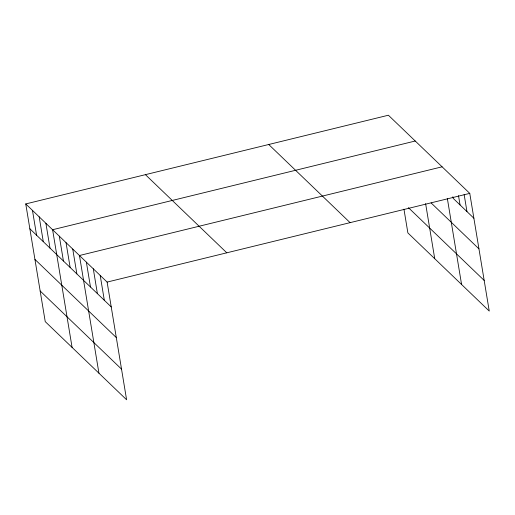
<?xml version="1.0" encoding="UTF-8"?>
<svg xmlns="http://www.w3.org/2000/svg" width="515" height="515" viewBox="0 0 515 515"><rect width="100%" height="100%" fill="white"/><g stroke="black" fill="none" stroke-linecap="round" stroke-linejoin="round"><path stroke-width="0.77" d="M25.75 203.934L107.12 282.085L126.606 399.775L45.236 321.624L25.75 203.934L388.394 115.225L469.764 193.376L489.25 311.066L407.88 232.915L403.947 209.167M415.245 141.013L52.601 229.722L72.087 347.413M442.102 166.809L79.458 255.511L98.938 373.201M107.12 282.085L469.764 193.376M473.877 218.225L453.129 198.294L452.872 196.743M431.145 202.949L478.95 248.861M408.401 207.648L484.177 280.43M268.721 144.496L350.097 222.654M145.423 174.662L226.793 252.814M29.864 228.776L111.234 306.927M34.936 259.418L116.306 337.57M40.164 290.981L121.534 369.133M464.137 194.496L466.963 211.581M458.505 195.623L460.043 204.938M447.355 198.545L461.582 284.492M425.609 203.599L434.731 258.704M100.206 275.441L104.32 300.284M93.292 268.798L97.399 293.647M86.372 262.154L90.486 287.003M72.744 249.067L76.857 273.909M66.029 242.617L70.143 267.465M59.315 236.173L63.429 261.015M45.893 223.278L50 248.121M39.179 216.828L43.292 241.67M32.464 210.384L36.578 235.226"/></g></svg>
